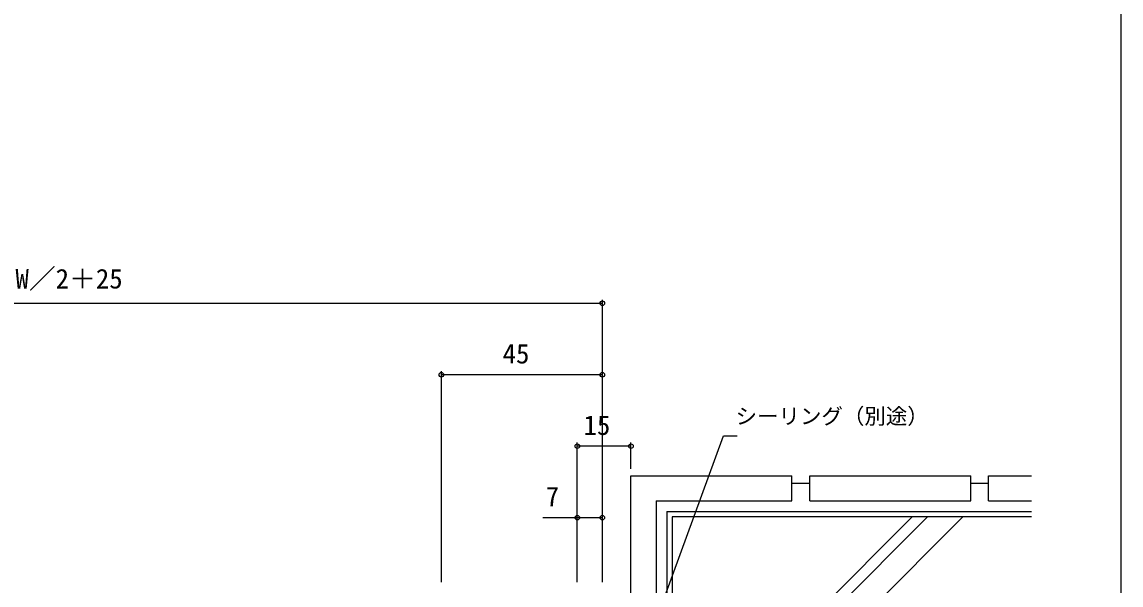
# Model space of a CAD drawing. Units: millimetres, scale not verified. Extents: x -437 to 438, y -681 to 678.
# Drawn here: x 130.9 to 438.2, y -397.5 to -240 of the extents above; entities that cross this region are included whole.
import ezdxf
from ezdxf.enums import TextEntityAlignment as Align

# ---------------------------------------------------------------- set-up
doc = ezdxf.new("R2010")
doc.units = ezdxf.units.MM
doc.header["$LTSCALE"] = 4
for name, color, linetype in [('0-6_YKK_D', 6, 'Continuous'), ('0-7_YKK_ZWAK', 7, 'Continuous'), ('0-8_YSS_K', 3, 'Continuous'), ('0-9_YSS_KE', 3, 'Continuous')]:
    doc.layers.add(name, color=color, linetype=linetype)
doc.styles.add('ＭＳ ゴシック', font='')
doc.styles.get('ＭＳ ゴシック').set_extended_font_data('MS Gothic')

msp = doc.modelspace()

# ---------------------------------------------------------------- linework, layer by layer
at = {"layer": '0-6_YKK_D'}
for p, q in [((-17.3, -318.7), (293.2, -318.7)), ((293.2, -396.7), (293.2, -317.7)), ((248.2, -396.7), (248.2, -337.7)), ((293.2, -396.7), (293.2, -337.7)), ((293.2, -338.7), (248.2, -338.7)), ((286.2, -396.7), (286.2, -357.7)), ((301.199, -358.7), (286.2, -358.7)), ((301.199, -365.002), (301.199, -357.7)), ((286.2, -396.7), (286.2, -377.7)), ((293.2, -396.7), (293.2, -377.7))]:
    msp.add_line(p, q, dxfattribs=at)
for points in [[(305.908, -413.894), (306.78, -411.498), (327.056, -355.79), (330.856, -355.79)], [(293.2, -378.7), (286.2, -378.7), (276.601, -378.7)]]:
    msp.add_lwpolyline(points, dxfattribs=at)
for centre in [(293.2, -318.7), (248.2, -338.7), (293.2, -338.7), (286.2, -358.7), (301.199, -358.7), (286.2, -378.7), (293.2, -378.7)]:
    msp.add_circle(centre, 0.637, dxfattribs=at)
at = {"layer": '0-7_YKK_ZWAK'}
msp.add_lwpolyline([(-436.8, -681), (438.2, -681), (438.2, 644)], dxfattribs=at)
at = {"layer": '0-8_YSS_K'}
for p, q in [((312.699, -378.5), (312.699, -410.829)), ((413.199, -378.5), (312.699, -378.5)), ((379.847, -378.499), (340.554, -417.792)), ((384.09, -378.499), (342.699, -419.89)), ((393.989, -378.499), (342.699, -429.789))]:
    msp.add_line(p, q, dxfattribs=at)
at = {"layer": '0-9_YSS_KE'}
for p, q in [((301.199, -367.002), (346.199, -367.002)), ((301.199, -412.002), (301.199, -367.002)), ((346.199, -374.002), (346.199, -367.002)), ((351.199, -367.002), (396.199, -367.002)), ((351.199, -374.002), (351.199, -367.002)), ((396.199, -374.002), (396.199, -367.002)), ((401.199, -367.002), (413.199, -367.002)), ((401.199, -374.002), (401.199, -367.002)), ((346.199, -369.002), (351.199, -369.002)), ((396.199, -369.002), (401.199, -369.002)), ((308.199, -374.002), (308.199, -412.002)), ((308.199, -374.002), (346.199, -374.002)), ((351.199, -374.002), (396.199, -374.002)), ((401.199, -374.002), (413.199, -374.002)), ((311.199, -377), (311.199, -412)), ((311.199, -377), (413.199, -377))]:
    msp.add_line(p, q, dxfattribs=at)

# ---------------------------------------------------------------- texts
at = {"layer": '0-6_YKK_D', "style": 'ＭＳ ゴシック'}
for s, height, p in [('網戸出来幅:MW＝W／2＋25', 5.499, (72.9, -316.22)), ('45', 5.499, (265.33, -337.2)), ('15', 5.499, (287.947, -357.2)), ('シーリング（別途）', 4.399, (330.447, -353.824)), ('7', 5.499, (277.377, -377.2))]:
    msp.add_text(s, height=height, dxfattribs=at).set_placement(p, align=Align.BOTTOM_LEFT)

doc.saveas('drawing.dxf')
